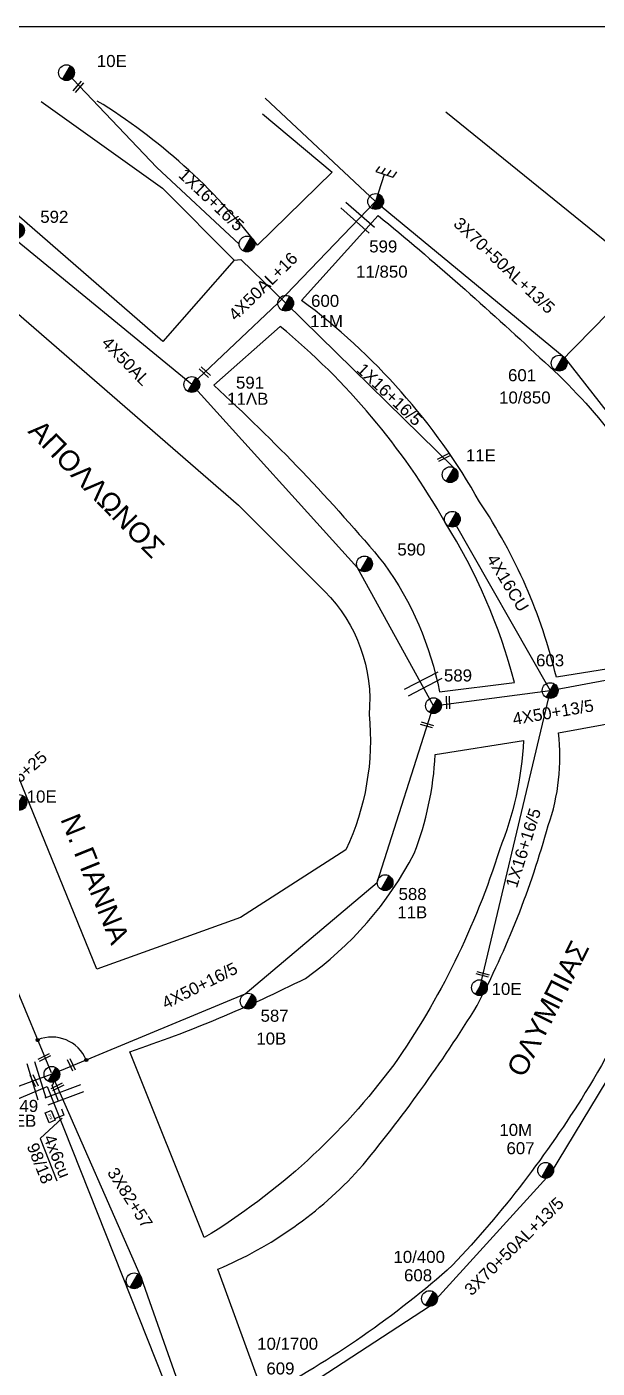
# Model space of a CAD drawing. Header units: millimetres. Extents: x 72 to 3039, y -786 to 786.
# Drawn here: x 406.2 to 491.4, y 574.8 to 775.2 of the extents above; entities that cross this region are included whole.
import ezdxf

# ---------------------------------------------------------------- set-up
doc = ezdxf.new("R2010")
doc.units = ezdxf.units.MM
doc.linetypes.add('DASHED', pattern=[19.05, 12.7, -6.35])
for name, color, linetype in [('Pillar OTE', 7, 'Continuous'), ('Άγνωστα', 7, 'Continuous'), ('Γέφυρες Εναέριου Δικτύου', 7, 'Continuous'), ('Γείωση', 7, 'Continuous'), ('Γυμνά εναέρια ΧΤ (3Φ)   4x50AL', 7, 'Continuous'), ('Γυμνά εναέρια ΧΤ και ΦΟΠ (3Φ)   4x50+16AL', 7, 'Continuous'), ('Εναέρια παροχή ΧΤ 4x16', 7, 'SYN_LINE'), ('Επιγραφές - Σχήματα', 7, 'Continuous'), ('Μηχανική τομή', 7, 'Continuous'), ('Στύλος ΦΜ', 7, 'Continuous'), ('Στύλος ΦΜ @ 1', 7, 'Continuous'), ('Συνδέσεις', 7, 'Continuous'), ('Τομή', 7, 'Continuous'), ('Υπόβαθρο ΔΕΗ', 7, 'Continuous'), ('Υπόγεια καλώδια Παροχών ΧΤ   4x16AL', 7, 'DASHED'), ('Υπόγεια καλώδια Παροχών ΧΤ   4x16CU', 7, 'DASHED'), ('Υπόγεια καλώδια Παροχών ΧΤ   4x50AL', 7, 'DASHED'), ('Υπόγεια καλώδια Παροχών ΧΤ   4x6', 7, 'DASHED')]:
    doc.layers.add(name, color=color, linetype=linetype)
doc.styles.get("Standard").update_dxf_attribs({"font": 'arial.ttf'})
doc.linetypes.add('SYN_LINE', pattern='A,0.5,-0.0001,["/\\/\\/\\/",Standard,S=0.1,R=0,X=0,Y=-0.05],-0.25', length=0.7501)
doc.dimstyles.new('ISO-25', dxfattribs={"dimtxt": 2.5, "dimasz": 2.5, "dimexe": 1.25, "dimexo": 0.625, "dimtad": 1, "dimtxsty": 'Standard', "dimcen": 2.5, "dimadec": 0, "dimazin": 0, "dimtfac": 1, "dimtmove": 0, "dimatfit": 3, "dimfxl": 1, "dimarcsym": 0})

# ---------------------------------------------------------------- blocks, each defined once
blk = doc.blocks.new('ΥΠΑΡΧΩΝ ΤΣΙΜΕΝΤΕΝΙΟΣ ΣΤΥΛΟΣ')
at = {"layer": 'Στύλος ΦΜ'}
blk.add_hatch(color=7, dxfattribs=at).paths.add_polyline_path([(-1.29, -2.28, 0.574793), (2.62, 0, 0.268822), (1.3, 2.27)])
at = {"layer": 'Στύλος ΦΜ', "color": 7}
blk.add_line((-1.29, -2.28), (1.3, 2.27), dxfattribs=at)
blk.add_circle((0, 0), 2.62, dxfattribs=at)
at = {"layer": 'Στύλος ΦΜ', "flags": 4}
for tag, p in [('ΑΡΙΘΜΟΣ', (-4.68, 8.05)), ('ΤΥΠΟΣ', (-4.91, 3.03))]:
    blk.add_attdef(tag, p, '', height=4, dxfattribs=at)
blk = doc.blocks.new('ΓΕΙΩΣΗ')
at = {"layer": 'Γείωση', "ltscale": 40}
for p, q in [((-2.34, 11.45), (-3, 9.45)), ((-0.34, 11.45), (-1, 9.45)), ((0, 9.45), (0, 0)), ((1.66, 11.45), (1, 9.45)), ((3.66, 11.45), (3, 9.45))]:
    blk.add_line(p, q, dxfattribs=at)
blk.add_lwpolyline([(-3, 9.45), (3, 9.45)], dxfattribs=at)
blk = doc.blocks.new('ΜΗΧΑΝΙΚΗ ΤΟΜΗ')
at = {"layer": 'Μηχανική τομή', "ltscale": 40}
for p, q in [((-1.89, 0.78), (1.89, 0.78)), ((1.89, 0), (-1.89, 0))]:
    blk.add_line(p, q, dxfattribs=at)
blk = doc.blocks.new('ΤΟΜΗ')
at = {"layer": 'Τομή', "ltscale": 40}
for p, q in [((-5.68, 0), (5.68, 0)), ((5.68, -2.33), (-5.68, -2.33))]:
    blk.add_line(p, q, dxfattribs=at)
blk = doc.blocks.new('_ΣΥΝΔΕΣΗ')
at = {"layer": 'Συνδέσεις', "linetype": 'SYN_LINE', "ltscale": 40}
blk.add_hatch(color=256, dxfattribs=at).paths.add_polyline_path([(0.5, -0.01, 1), (-0.5, -0.01, 1)])
at = {"layer": 'Συνδέσεις'}
blk.add_circle((0, -0.01), 0.5, dxfattribs=at)
blk = doc.blocks.new('PILLAR ΟΤΕ')
at = {"layer": 'Pillar OTE', "ltscale": 40}
blk.add_lwpolyline([(-3.31, 2.02), (3.39, 2.02), (3.39, -1.99), (-3.31, -1.99)], close=True, dxfattribs=at)
at = {"layer": 'Pillar OTE', "insert": (-1.81, 0.71), "char_height": 1.3575, "width": 109.961, "attachment_point": 1}
blk.add_mtext('{\\fArial|b1|i0|c161|p34;OTE}', dxfattribs=at)

msp = doc.modelspace()

# ---------------------------------------------------------------- linework, layer by layer
at = {"layer": 'Άγνωστα'}
for points in [[(412.14, 768.32), (425.63, 754.16), (437.93, 742.72)], [(437.17, 740.33), (438.2, 740.43), (444.89, 733.88), (470.02, 709.31)]]:
    msp.add_lwpolyline(points, dxfattribs=at)
at = {"layer": 'Άγνωστα', "color": 85}
msp.add_lwpolyline([(441.83, 764.52), (458.32, 749.08), (486.48, 725.84), (502.35, 705.53), (506.22, 680.1)], dxfattribs=at)
at = {"layer": 'Άγνωστα', "color": 6}
msp.add_lwpolyline([(506.22, 680.1), (506.84, 651.95), (498.72, 627.57), (484.39, 603.84), (466.36, 584.04), (441.85, 568.04)], dxfattribs=at)
at = {"layer": 'Άγνωστα', "color": 133}
msp.add_lwpolyline([(484.38, 676.03), (473.82, 631.65)], dxfattribs=at)
at = {"layer": 'Άγνωστα', "color": 173}
msp.add_lwpolyline([(435.6, 553.52), (423.36, 588.27), (409.97, 618.72)], dxfattribs=at)
at = {"layer": 'Γέφυρες Εναέριου Δικτύου', "ltscale": 20}
msp.add_arc((409.97, 618.72), 5.56, 22.6068, 112.59, dxfattribs=at)
at = {"layer": 'Γυμνά εναέρια ΧΤ (3Φ)   4x50AL', "color": 30, "ltscale": 0.15}
msp.add_lwpolyline([(466.95, 673.75), (455.62, 694.38), (430.86, 721.74), (403.94, 743.85), (374.2, 771.07)], dxfattribs=at)
at = {"layer": 'Γυμνά εναέρια ΧΤ (3Φ)   4x50AL', "color": 133}
msp.add_lwpolyline([(409.92, 618.86), (409.97, 618.72), (438.82, 630.73), (458.55, 647.35), (466.96, 673.77), (484.38, 676.03), (506.22, 680.1)], dxfattribs=at)
at = {"layer": 'Γυμνά εναέρια ΧΤ (3Φ)   4x50AL', "color": 133, "linetype": 'SYN_LINE', "ltscale": 20}
msp.add_lwpolyline([(384.88, 678.82), (396.23, 651.73), (409.86, 618.99)], dxfattribs=at)
at = {"layer": 'Γυμνά εναέρια ΧΤ και ΦΟΠ (3Φ)   4x50+16AL', "color": 30}
msp.add_lwpolyline([(430.86, 721.73), (443.71, 733.88), (458.32, 749.08)], dxfattribs=at)
at = {"layer": 'Γυμνά εναέρια ΧΤ και ΦΟΠ (3Φ)   4x50+16AL', "color": 62}
msp.add_lwpolyline([(409.97, 618.72), (383.71, 609.15), (355.5, 595.65), (320.09, 590.22)], dxfattribs=at)
at = {"layer": 'Εναέρια παροχή ΧΤ 4x16', "color": 85, "linetype": 'Continuous', "ltscale": 15}
msp.add_lwpolyline([(485.74, 724.93), (497.99, 737.42)], dxfattribs=at)
at = {"layer": 'Επιγραφές - Σχήματα'}
msp.add_lwpolyline([(111.68, -308.22), (2083.59, -308.22), (2083.59, 775.16), (111.68, 775.16)], close=True, dxfattribs=at)
at = {"layer": 'Υπόβαθρο ΔΕΗ'}
for points in [[(366.85, 765.33), (437.82, 703.74), (450.71, 690.84, -0.22311), (457.34, 672.44, -0.135511), (453.88, 652.23), (438.14, 642.14), (416.66, 634.42), (363.18, 765.69)], [(441.4, 762.17), (451.83, 753.47), (440.69, 742.57, 0.091049), (416.74, 764.08, -1.385128)], [(590.39, 763.2), (540.04, 715.69, -0.349059), (527.82, 714.65), (468.8, 762.44)], [(447.25, 734.31), (458.68, 747, -0.017073), (482.83, 725.75, -0.094855), (501.68, 701.45, -0.124687), (504.6, 681.13), (485.32, 678.02, 0.08886), (473.84, 704.24, 0.104728), (447.25, 734.31, 1.722224)], [(467.86, 675.85), (479.06, 677.24, 0.076351), (468.7, 701.15, 0.091657), (444.07, 730.41), (434.15, 721.62, -0.034558), (459.61, 694.96, -0.106359), (467.86, 675.85, -2.624439)], [(441.65, 570.66), (434.74, 589.6, 0.108712), (455.83, 604.49, 0.036609), (473.46, 628.97, 0.053943), (484.09, 655.87, 0.114862), (485.62, 669.7), (505.76, 673.42, -0.041387), (503.89, 650.67, -0.083014), (489.63, 615.98, -0.050747), (469.82, 590.2, -0.060875), (441.65, 570.66, 1.86117)], [(432.73, 594.32), (421.6, 622.08, 0.035522), (447.82, 633.05, 0.11894), (464.07, 651.68, 0.079421), (467.22, 666.46), (480.39, 668.59, -0.086217), (476.8, 652.26, -0.077813), (461.02, 620.14, -0.096813), (432.73, 594.32, 0.793211)]]:
    msp.add_lwpolyline(points, format="xyb", dxfattribs=at)
for points in [[(408.38, 764.03), (426.47, 751.09), (437.17, 740.33), (426.53, 728.19), (385.54, 763.78)], [(357.58, 595.02), (409.24, 616.9), (434.15, 554.18), (404.78, 542.46), (357.58, 595.02)]]:
    msp.add_lwpolyline(points, dxfattribs=at)
at = {"layer": 'Υπόγεια καλώδια Παροχών ΧΤ   4x16CU', "color": 133, "linetype": 'SYN_LINE', "ltscale": 20}
msp.add_lwpolyline([(469.78, 701.62), (484.38, 676.03)], dxfattribs=at)
at = {"layer": 'Υπόγεια καλώδια Παροχών ΧΤ   4x6', "color": 133, "linetype": 'DASHED', "ltscale": 0.2}
msp.add_lwpolyline([(410.14, 617.55, -0.554847), (409.98, 617.11), (411.76, 612.62), (410.38, 612.07)], format="xyb", dxfattribs=at)

# ---------------------------------------------------------------- block references
at = {"layer": 'Pillar OTE', "xscale": 0.2360413568817112, "yscale": 0.2360413568817112, "zscale": 0.2360413568817112, "rotation": 292}
msp.add_blockref('PILLAR ΟΤΕ', (409.7, 612.41), dxfattribs=at)
at = {"layer": 'Γείωση', "xscale": 0.4499999999998173, "yscale": 0.4499999999998173, "zscale": 0.4499999999998173, "rotation": 342.2940519600701}
msp.add_blockref('ΓΕΙΩΣΗ', (458.32, 749.08), dxfattribs=at)
at = {"layer": 'Μηχανική τομή'}
for p, xscale, yscale, zscale, rotation in [((414.06, 766.06), 0.5000000000001336, 0.5000000000001336, 0.5000000000001336, 49.6152457441869), ((432.94, 723.73), 0.5000000000000896, 0.5000000000000896, 0.5000000000000896, 138.0328146132578), ((468.38, 711), 0.500000000000069, 0.500000000000069, 0.500000000000069, 206.6738276913492), ((469.33, 674.27), 0.500000000000047, 0.500000000000047, 0.500000000000047, 91.07733997924393), ((466.03, 671.09), 0.4999999999999974, 0.4999999999999974, 0.4999999999999974, 164.2329632650245), ((474.36, 633.84), 0.5000000000000042, 0.5000000000000042, 0.5000000000000042, 164.2329632650218), ((408.76, 621.4), 0.500000000000069, 0.500000000000069, 0.500000000000069, 206.6738276913492), ((412.68, 620.05), 0.500000000000086, 0.500000000000086, 0.500000000000086, 295.3306614051448), ((407.15, 617.68), 0.500000000000086, 0.500000000000086, 0.500000000000086, 295.3306614051448), ((410.72, 617.01), 0.500000000000069, 0.500000000000069, 0.500000000000069, 206.6738276913492)]:
    msp.add_blockref('ΜΗΧΑΝΙΚΗ ΤΟΜΗ', p, dxfattribs=dict(at, xscale=xscale, yscale=yscale, zscale=zscale, rotation=rotation))
at = {"layer": 'Στύλος ΦΜ @ 1', "ltscale": 40}
ref = msp.add_blockref('ΥΠΑΡΧΩΝ ΤΣΙΜΕΝΤΕΝΙΟΣ ΣΤΥΛΟΣ', (412.14, 768.32), dxfattribs=dict(at, xscale=0.4499999999998181, yscale=0.4499999999998181, zscale=0.4499999999998181))
ref.add_attrib('ΤΥΠΟΣ', '10Ε', (416.68, 769.16), dxfattribs={"layer": 'Στύλος ΦΜ', "height": 1.8, "flags": 4})
ref = msp.add_blockref('ΥΠΑΡΧΩΝ ΤΣΙΜΕΝΤΕΝΙΟΣ ΣΤΥΛΟΣ', (458.32, 749.08), dxfattribs=dict(at, xscale=0.4499999999998181, yscale=0.4499999999998181, zscale=0.4499999999998181))
ref.add_attrib('ΤΥΠΟΣ', '11/850', (455.4, 737.7), dxfattribs={"layer": 'Στύλος ΦΜ', "height": 1.8, "flags": 4})
ref.add_attrib('ΑΡΙΘΜΟΣ', '599', (457.36, 741.47), dxfattribs={"layer": 'Στύλος ΦΜ', "height": 1.8, "flags": 4})
ref = msp.add_blockref('ΥΠΑΡΧΩΝ ΤΣΙΜΕΝΤΕΝΙΟΣ ΣΤΥΛΟΣ', (404.69, 744.76), dxfattribs=dict(at, xscale=0.4499999999998181, yscale=0.4499999999998181, zscale=0.4499999999998181))
ref.add_attrib('ΑΡΙΘΜΟΣ', '592', (408.23, 745.89), dxfattribs={"layer": 'Στύλος ΦΜ', "height": 1.8, "flags": 4})
at = {"layer": 'Στύλος ΦΜ @ 1', "ltscale": 40, "xscale": 0.4499999999998181, "yscale": 0.4499999999998181, "zscale": 0.4499999999998181}
for p in [(439.11, 742.72), (469.78, 701.62), (422.25, 587.88)]:
    msp.add_blockref('ΥΠΑΡΧΩΝ ΤΣΙΜΕΝΤΕΝΙΟΣ ΣΤΥΛΟΣ', p, dxfattribs=at)
at = {"layer": 'Στύλος ΦΜ @ 1', "ltscale": 40}
ref = msp.add_blockref('ΥΠΑΡΧΩΝ ΤΣΙΜΕΝΤΕΝΙΟΣ ΣΤΥΛΟΣ', (444.89, 733.88), dxfattribs=dict(at, xscale=0.4499999999998181, yscale=0.4499999999998181, zscale=0.4499999999998181))
ref.add_attrib('ΤΥΠΟΣ', '11Μ', (448.54, 730.31), dxfattribs={"layer": 'Στύλος ΦΜ', "height": 1.8, "flags": 4})
ref.add_attrib('ΑΡΙΘΜΟΣ', '600', (448.68, 733.34), dxfattribs={"layer": 'Στύλος ΦΜ', "height": 1.8, "flags": 4})
ref = msp.add_blockref('ΥΠΑΡΧΩΝ ΤΣΙΜΕΝΤΕΝΙΟΣ ΣΤΥΛΟΣ', (485.73, 724.93), dxfattribs=dict(at, xscale=0.4499999999998181, yscale=0.4499999999998181, zscale=0.4499999999998181))
ref.add_attrib('ΤΥΠΟΣ', '10/850', (476.76, 718.9), dxfattribs={"layer": 'Στύλος ΦΜ', "height": 1.8, "flags": 4})
ref.add_attrib('ΑΡΙΘΜΟΣ', '601', (478.09, 722.23), dxfattribs={"layer": 'Στύλος ΦΜ', "height": 1.8, "flags": 4})
ref = msp.add_blockref('ΥΠΑΡΧΩΝ ΤΣΙΜΕΝΤΕΝΙΟΣ ΣΤΥΛΟΣ', (430.86, 721.74), dxfattribs=dict(at, xscale=0.4499999999998181, yscale=0.4499999999998181, zscale=0.4499999999998181))
ref.add_attrib('ΤΥΠΟΣ', '11ΛΒ', (436.15, 718.71), dxfattribs={"layer": 'Στύλος ΦΜ', "height": 1.8, "flags": 4})
ref.add_attrib('ΑΡΙΘΜΟΣ', '591', (437.46, 721.12), dxfattribs={"layer": 'Στύλος ΦΜ', "height": 1.8, "flags": 4})
ref = msp.add_blockref('ΥΠΑΡΧΩΝ ΤΣΙΜΕΝΤΕΝΙΟΣ ΣΤΥΛΟΣ', (469.44, 708.28), dxfattribs=dict(at, xscale=0.4499999999998181, yscale=0.4499999999998181, zscale=0.4499999999998181))
ref.add_attrib('ΤΥΠΟΣ', '11Ε', (471.8, 710.26), dxfattribs={"layer": 'Στύλος ΦΜ', "height": 1.8, "flags": 4})
ref = msp.add_blockref('ΥΠΑΡΧΩΝ ΤΣΙΜΕΝΤΕΝΙΟΣ ΣΤΥΛΟΣ', (456.65, 694.95), dxfattribs=dict(at, xscale=0.4499999999998181, yscale=0.4499999999998181, zscale=0.4499999999998181))
ref.add_attrib('ΑΡΙΘΜΟΣ', '590', (461.57, 696.2), dxfattribs={"layer": 'Στύλος ΦΜ', "height": 1.8, "flags": 4})
ref = msp.add_blockref('ΥΠΑΡΧΩΝ ΤΣΙΜΕΝΤΕΝΙΟΣ ΣΤΥΛΟΣ', (484.38, 676.03), dxfattribs=dict(at, xscale=0.4499999999998181, yscale=0.4499999999998181, zscale=0.4499999999998181))
ref.add_attrib('ΑΡΙΘΜΟΣ', '603', (482.28, 679.65), dxfattribs={"layer": 'Στύλος ΦΜ', "height": 1.8, "flags": 4})
ref = msp.add_blockref('ΥΠΑΡΧΩΝ ΤΣΙΜΕΝΤΕΝΙΟΣ ΣΤΥΛΟΣ', (466.96, 673.77), dxfattribs=dict(at, xscale=0.4499999999998181, yscale=0.4499999999998181, zscale=0.4499999999998181))
ref.add_attrib('ΑΡΙΘΜΟΣ', '589', (468.52, 677.39), dxfattribs={"layer": 'Στύλος ΦΜ', "height": 1.8, "flags": 4})
ref = msp.add_blockref('ΥΠΑΡΧΩΝ ΤΣΙΜΕΝΤΕΝΙΟΣ ΣΤΥΛΟΣ', (405.03, 659.31), dxfattribs=dict(at, xscale=0.4499999999998181, yscale=0.4499999999998181, zscale=0.4499999999998181))
ref.add_attrib('ΑΡΙΘΜΟΣ', '10Ε', (406.21, 659.31), dxfattribs={"layer": 'Στύλος ΦΜ', "height": 1.8, "flags": 4})
ref = msp.add_blockref('ΥΠΑΡΧΩΝ ΤΣΙΜΕΝΤΕΝΙΟΣ ΣΤΥΛΟΣ', (459.73, 647.35), dxfattribs=dict(at, xscale=0.4499999999998181, yscale=0.4499999999998181, zscale=0.4499999999998181))
ref.add_attrib('ΤΥΠΟΣ', '11Β', (461.55, 642.02), dxfattribs={"layer": 'Στύλος ΦΜ', "height": 1.8, "flags": 4})
ref.add_attrib('ΑΡΙΘΜΟΣ', '588', (461.74, 644.75), dxfattribs={"layer": 'Στύλος ΦΜ', "height": 1.8, "flags": 4})
ref = msp.add_blockref('ΥΠΑΡΧΩΝ ΤΣΙΜΕΝΤΕΝΙΟΣ ΣΤΥΛΟΣ', (473.82, 631.66), dxfattribs=dict(at, xscale=0.4499999999998181, yscale=0.4499999999998181, zscale=0.4499999999998181))
ref.add_attrib('ΤΥΠΟΣ', '10Ε', (475.64, 630.57), dxfattribs={"layer": 'Στύλος ΦΜ', "height": 1.8, "flags": 4})
ref = msp.add_blockref('ΥΠΑΡΧΩΝ ΤΣΙΜΕΝΤΕΝΙΟΣ ΣΤΥΛΟΣ', (439.27, 629.64), dxfattribs=dict(at, xscale=0.4499999999998181, yscale=0.4499999999998181, zscale=0.4499999999998181))
ref.add_attrib('ΤΥΠΟΣ', '10Β', (440.5, 623.16), dxfattribs={"layer": 'Στύλος ΦΜ', "height": 1.8, "flags": 4})
ref.add_attrib('ΑΡΙΘΜΟΣ', '587', (441.13, 626.57), dxfattribs={"layer": 'Στύλος ΦΜ', "height": 1.8, "flags": 4})
ref = msp.add_blockref('ΥΠΑΡΧΩΝ ΤΣΙΜΕΝΤΕΝΙΟΣ ΣΤΥΛΟΣ', (409.97, 618.72), dxfattribs=dict(at, xscale=0.4499999999998181, yscale=0.4499999999998181, zscale=0.4499999999998181))
ref.add_attrib('ΤΥΠΟΣ', '11ΕΒ', (401.49, 610.88), dxfattribs={"layer": 'Στύλος ΦΜ', "height": 1.8, "flags": 4})
ref.add_attrib('ΑΡΙΘΜΟΣ', '449', (403.72, 613.1), dxfattribs={"layer": 'Στύλος ΦΜ', "height": 1.8, "flags": 4})
ref = msp.add_blockref('ΥΠΑΡΧΩΝ ΤΣΙΜΕΝΤΕΝΙΟΣ ΣΤΥΛΟΣ', (483.72, 604.37), dxfattribs=dict(at, xscale=0.4499999999998181, yscale=0.4499999999998181, zscale=0.4499999999998181))
ref.add_attrib('ΤΥΠΟΣ', '10Μ', (476.8, 609.52), dxfattribs={"layer": 'Στύλος ΦΜ', "height": 1.8, "flags": 4})
ref.add_attrib('ΑΡΙΘΜΟΣ', '607', (477.86, 606.78), dxfattribs={"layer": 'Στύλος ΦΜ', "height": 1.8, "flags": 4})
ref = msp.add_blockref('ΥΠΑΡΧΩΝ ΤΣΙΜΕΝΤΕΝΙΟΣ ΣΤΥΛΟΣ', (466.36, 585.22), dxfattribs=dict(at, xscale=0.4499999999998181, yscale=0.4499999999998181, zscale=0.4499999999998181))
ref.add_attrib('ΤΥΠΟΣ', '10/400', (460.98, 590.55), dxfattribs={"layer": 'Στύλος ΦΜ', "height": 1.8, "flags": 4})
ref.add_attrib('ΑΡΙΘΜΟΣ', '608', (462.56, 587.8), dxfattribs={"layer": 'Στύλος ΦΜ', "height": 1.8, "flags": 4})
ref = msp.add_blockref('ΥΠΑΡΧΩΝ ΤΣΙΜΕΝΤΕΝΙΟΣ ΣΤΥΛΟΣ', (441.85, 568.05), dxfattribs=dict(at, xscale=0.4499999999998181, yscale=0.4499999999998181, zscale=0.4499999999998181))
ref.add_attrib('ΤΥΠΟΣ', '10/1700', (440.63, 577.58), dxfattribs={"layer": 'Στύλος ΦΜ', "height": 1.8, "flags": 4})
ref.add_attrib('ΑΡΙΘΜΟΣ', '609', (442, 573.89), dxfattribs={"layer": 'Στύλος ΦΜ', "height": 1.8, "flags": 4})
at = {"layer": 'Συνδέσεις', "xscale": 0.4499999999998181, "yscale": 0.4499999999998181, "zscale": 0.4499999999998181}
for p in [(407.84, 623.85), (415.11, 620.86)]:
    msp.add_blockref('_ΣΥΝΔΕΣΗ', p, dxfattribs=at)
at = {"layer": 'Τομή'}
for p, xscale, yscale, zscale, rotation in [((455.23, 746.24), 0.4999999999999468, 0.4999999999999468, 0.4999999999999468, 138.4575481967378), ((465.68, 676.51), 0.4999999999999131, 0.4999999999999131, 0.4999999999999131, 207.2512478994052), ((407.09, 617.55), 0.4999999999999941, 0.4999999999999941, 0.4999999999999941, 107.1394224102474), ((412.02, 615.09), 0.4999999999999894, 0.4999999999999894, 0.4999999999999894, 200.6125809301057)]:
    msp.add_blockref('ΤΟΜΗ', p, dxfattribs=dict(at, xscale=xscale, yscale=yscale, zscale=zscale, rotation=rotation))

# ---------------------------------------------------------------- texts
at = {"layer": 'Άγνωστα', "char_height": 1.8, "width": 36.4294, "attachment_point": 1}
for s, insert, rotation in [('1X16+16/5', (429.96, 754.18), 316.6983), ('3X70+50AL+13/5', (471.04, 746.9), 316.6983), ('1X16+16/5', (456.58, 725.11), 316.6983), ('1X16+16/5', (477.69, 646.97), 72.6879), ('3X82+57', (419.67, 605.02), 302.6419), ('3X70+50AL+13/5', (471.38, 586.82), 44.5653)]:
    msp.add_mtext(s, dxfattribs=dict(at, insert=insert, rotation=rotation))
at = {"layer": 'Γυμνά εναέρια ΧΤ (3Φ)   4x50AL', "char_height": 1.8, "width": 36.4294, "attachment_point": 1}
for s, insert, rotation in [('4X50AL', (418.56, 729.09), 314.0478), ('4X50+13/5', (478.64, 672.65), 9.8239), ('4X50+16/5', (426.17, 630.02), 26.8095)]:
    msp.add_mtext(s, dxfattribs=dict(at, insert=insert, rotation=rotation))
at = {"layer": 'Γυμνά εναέρια ΧΤ και ΦΟΠ (3Φ)   4x50+16AL', "insert": (436.15, 732.43), "char_height": 1.8, "width": 36.4294, "attachment_point": 1, "rotation": 44.511}
msp.add_mtext('4X50AL+16', dxfattribs=at)
at = {"layer": 'Επιγραφές - Σχήματα', "char_height": 3, "attachment_point": 1}
for s, insert, width, rotation in [('ΑΠΟΛΛΩΝΟΣ', (408.42, 716.76), 49.5949, 314.3307), ('N. ΓIANNA', (413.98, 657.96), 36.4294, 292), ('ΟΛΥΜΠΙΑΣ', (477.78, 619.42), 49.5949, 63.3327)]:
    msp.add_mtext(s, dxfattribs=dict(at, insert=insert, width=width, rotation=rotation))
at = {"layer": 'Υπόγεια καλώδια Παροχών ΧΤ   4x16AL', "insert": (395.77, 656.37), "char_height": 1.8, "width": 36.4294, "attachment_point": 1, "rotation": 40.8692}
msp.add_mtext('3X70+54.6+25', dxfattribs=at)
at = {"layer": 'Υπόγεια καλώδια Παροχών ΧΤ   4x16CU', "insert": (476.36, 696.65), "char_height": 1.8, "width": 36.4294, "attachment_point": 1, "rotation": 301.4022}
msp.add_mtext('4X16CU', dxfattribs=at)
at = {"layer": 'Υπόγεια καλώδια Παροχών ΧΤ   4x50AL', "color": 7, "ltscale": 0.2, "char_height": 1.8, "attachment_point": 1, "rotation": 292}
for s, insert in [('4x6cu', (410.34, 609.94)), ('98/18', (407.84, 608.69))]:
    msp.add_mtext_dynamic_manual_height_columns(s, width=1.8, gutter_width=12.5, heights=[0.118], dxfattribs=dict(at, insert=insert))

# ---------------------------------------------------------------- leaders
at = {"layer": 'Επιγραφές - Σχήματα'}
msp.add_leader([(411.48, 612.19), (408.21, 609.11), (410.73, 602.79)], dimstyle='ISO-25', override={"dimasz": 0.5, "dimgap": 0.625, "dimtad": 0}, dxfattribs=at)

doc.saveas('drawing.dxf')
